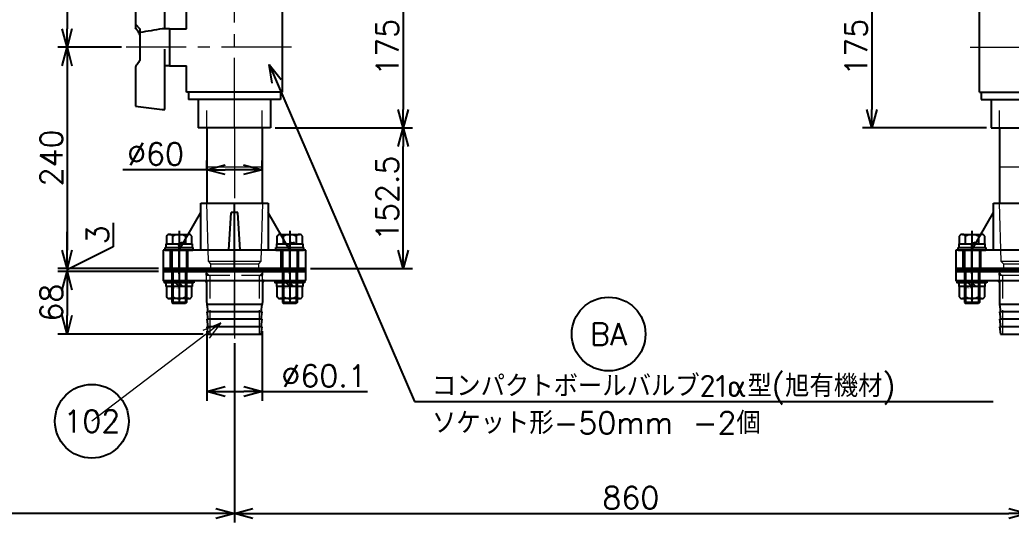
# Model space of a CAD drawing. Header units: millimetres. Extents: x -8731 to 85711, y -14522 to 31379.
# Drawn here: x 47297 to 48373, y 3425 to 3984 of the extents above; entities that cross this region are included whole.
import ezdxf
from ezdxf import colors
from ezdxf.entities.mleader import LeaderData, LeaderLine
from ezdxf.enums import TextEntityAlignment as Align
from ezdxf.math import Vec2, Vec3

# ---------------------------------------------------------------- set-up
doc = ezdxf.new("R2010")
doc.units = ezdxf.units.MM
doc.header["$LTSCALE"] = 4
doc.header["$PDMODE"] = 99
doc.header["$PDSIZE"] = 1
doc.linetypes.add('CENTER2', pattern=[28.575, 19.05, -3.175, 3.175, -3.175])
doc.linetypes.add('HIDDEN', pattern=[9.525, 6.35, -3.175])
for name, color, linetype, lineweight in [('04_HIDDEN', 2, 'HIDDEN', 13), ('05_CENTER', 4, 'CENTER2', 13), ('08_DIM', 3, 'Continuous', 13)]:
    doc.layers.add(name, color=color, linetype=linetype, lineweight=lineweight)
doc.layers.add('10_DRAFT', color=8, linetype='Continuous', lineweight=0, plot=False)
doc.styles.add('KANJI0', font='txt.shx', dxfattribs={"width": 0.9, "height": 30, "bigfont": 'bigfont'})
doc.styles.add('KSS_TXT', font='txt.shx', dxfattribs={"bigfont": 'extfont2.shx'})
doc.styles.get("Standard").update_dxf_attribs({"font": 'txt.shx', "bigfont": 'extfont2.shx'})
doc.dimstyles.new('KSS_DIM', dxfattribs={"dimscale": 3, "dimtxt": 3, "dimasz": 2.5, "dimexe": 1.25, "dimexo": 0.625, "dimtad": 1, "dimdsep": 46, "dimtxsty": 'KSS_TXT', "dimblk": 'OPEN30', "dimcen": 0, "dimazin": 2, "dimtfac": 0.75, "dimtmove": 0, "dimatfit": 3, "dimldrblk": 'OPEN30', "dimfxl": 1, "dimtolj": 1, "dimarcsym": 0})

# ---------------------------------------------------------------- blocks, each defined once
blk = doc.blocks.new('AM_BALLOON1')
at = {"transparency": 16777216}
blk.add_circle((0, 0), 5, dxfattribs=at)
blk.add_attdef('B_NUMBER', text='', height=3, dxfattribs=at).set_placement((0, 0), align=Align.MIDDLE_CENTER)
blk = doc.blocks.new('_OPEN')
at = {"color": 0, "linetype": 'ByBlock'}
for p, q in [((-1, 0.167), (0, 0)), ((0, 0), (-1, -0.167)), ((0, 0), (-1, 0))]:
    blk.add_line(p, q, dxfattribs=at)
blk = doc.blocks.new('_Open30')
at = {"color": 0, "linetype": 'ByBlock', "lineweight": -2}
for p, q in [((-1, 0.268), (0, 0)), ((0, 0), (-1, -0.268)), ((0, 0), (-1, 0))]:
    blk.add_line(p, q, dxfattribs=at)
blk = doc.blocks.new('*D1302')
at = {"layer": '08_DIM', "color": 0, "lineweight": -2, "transparency": 16777216}
for p, q in [((47574.4, 3866.3), (47723.1, 3866.3)), ((47713.1, 3733.8), (47713.1, 3846.3)), ((47612.6, 3713.8), (47723.1, 3713.8))]:
    blk.add_line(p, q, dxfattribs=at)
at = {"layer": 'Defpoints', "color": 0, "transparency": 16777216}
for p in [(47569.4, 3866.3), (47713.1, 3866.3), (47607.6, 3713.8)]:
    blk.add_point(p, dxfattribs=at)
at = {"layer": '08_DIM', "color": 0, "lineweight": -2, "transparency": 16777216, "xscale": 20, "yscale": 20, "zscale": 20}
for p, rotation in [((47713.1, 3866.3), 90), ((47713.1, 3713.8), 270)]:
    blk.add_blockref('_Open30', p, dxfattribs=dict(at, rotation=rotation))
at = {"layer": '08_DIM', "color": 0, "transparency": 16777216, "insert": (47696, 3790.1), "char_height": 24, "attachment_point": 5, "rotation": 90, "style": 'KSS_TXT'}
blk.add_mtext('\\A1;152.5', dxfattribs=at)
blk = doc.blocks.new('*D1305')
at = {"layer": '08_DIM', "color": 0, "lineweight": -2, "transparency": 16777216}
for p, q in [((47574.4, 4041.3), (47723.1, 4041.3)), ((47713.1, 4021.3), (47713.1, 3886.3)), ((47574.4, 3866.3), (47723.1, 3866.3))]:
    blk.add_line(p, q, dxfattribs=at)
at = {"layer": 'Defpoints', "color": 0, "transparency": 16777216}
for p in [(47569.4, 4041.3), (47569.4, 3866.3), (47713.1, 3866.3)]:
    blk.add_point(p, dxfattribs=at)
at = {"layer": '08_DIM', "color": 0, "lineweight": -2, "transparency": 16777216, "xscale": 20, "yscale": 20, "zscale": 20}
for p, rotation in [((47713.1, 4041.3), 90), ((47713.1, 3866.3), 270)]:
    blk.add_blockref('_Open30', p, dxfattribs=dict(at, rotation=rotation))
at = {"layer": '08_DIM', "color": 0, "transparency": 16777216, "insert": (47696, 3953.8), "char_height": 24, "attachment_point": 5, "rotation": 90, "style": 'KSS_TXT'}
blk.add_mtext('\\A1;175', dxfattribs=at)
blk = doc.blocks.new('*D1306')
at = {"layer": '08_DIM', "color": 0, "lineweight": -2, "transparency": 16777216}
for p, q in [((47500.1, 3821.7), (47500.1, 3831.1)), ((47560.1, 3821.7), (47560.1, 3831.1)), ((47500.1, 3821.1), (47409, 3821.1)), ((47540.1, 3821.1), (47520.1, 3821.1))]:
    blk.add_line(p, q, dxfattribs=at)
at = {"layer": 'Defpoints', "color": 0, "transparency": 16777216}
for p in [(47500.1, 3821.1), (47500.1, 3816.7), (47560.1, 3816.7)]:
    blk.add_point(p, dxfattribs=at)
at = {"layer": '08_DIM', "color": 0, "lineweight": -2, "transparency": 16777216, "xscale": 20, "yscale": 20, "zscale": 20, "rotation": 180}
blk.add_blockref('_Open30', (47500.1, 3821.1), dxfattribs=at)
at = {"layer": '08_DIM', "color": 0, "lineweight": -2, "transparency": 16777216, "xscale": 20, "yscale": 20, "zscale": 20}
blk.add_blockref('_Open30', (47560.1, 3821.1), dxfattribs=at)
at = {"layer": '08_DIM', "color": 0, "transparency": 16777216, "insert": (47444.6, 3838.1), "char_height": 24, "attachment_point": 5, "style": 'KSS_TXT'}
blk.add_mtext('\\A1;%%C60', dxfattribs=at)
blk = doc.blocks.new('*D1310')
at = {"layer": '08_DIM', "color": 0, "lineweight": -2, "transparency": 16777216}
for p, q in [((47447.6, 3710.8), (47338.5, 3710.8)), ((47348.5, 3690.8), (47348.5, 3662.8)), ((47496.2, 3642.8), (47338.5, 3642.8))]:
    blk.add_line(p, q, dxfattribs=at)
at = {"layer": 'Defpoints', "color": 0, "transparency": 16777216}
for p in [(47452.6, 3710.8), (47348.5, 3642.8), (47501.2, 3642.8)]:
    blk.add_point(p, dxfattribs=at)
at = {"layer": '08_DIM', "color": 0, "lineweight": -2, "transparency": 16777216, "xscale": 20, "yscale": 20, "zscale": 20}
for p, rotation in [((47348.5, 3710.8), 90), ((47348.5, 3642.8), 270)]:
    blk.add_blockref('_Open30', p, dxfattribs=dict(at, rotation=rotation))
at = {"layer": '08_DIM', "color": 0, "transparency": 16777216, "insert": (47331.5, 3676.8), "char_height": 24, "attachment_point": 5, "rotation": 90, "style": 'KSS_TXT'}
blk.add_mtext('\\A1;68', dxfattribs=at)
blk = doc.blocks.new('*D1321')
at = {"layer": '08_DIM', "color": 0, "lineweight": -2, "transparency": 16777216}
for p, q in [((48345.9, 4041.3), (48211.5, 4041.3)), ((48221.5, 4021.3), (48221.5, 3886.3)), ((48345.9, 3866.3), (48211.5, 3866.3))]:
    blk.add_line(p, q, dxfattribs=at)
at = {"layer": 'Defpoints', "color": 0, "transparency": 16777216}
for p in [(48350.9, 4041.3), (48221.5, 3866.3), (48350.9, 3866.3)]:
    blk.add_point(p, dxfattribs=at)
at = {"layer": '08_DIM', "color": 0, "lineweight": -2, "transparency": 16777216, "xscale": 20, "yscale": 20, "zscale": 20}
for p, rotation in [((48221.5, 4041.3), 90), ((48221.5, 3866.3), 270)]:
    blk.add_blockref('_Open30', p, dxfattribs=dict(at, rotation=rotation))
at = {"layer": '08_DIM', "color": 0, "transparency": 16777216, "insert": (48204.5, 3953.8), "char_height": 24, "attachment_point": 5, "rotation": 90, "style": 'KSS_TXT'}
blk.add_mtext('\\A1;175', dxfattribs=at)
blk = doc.blocks.new('*D1324')
at = {"layer": '08_DIM', "color": 0, "lineweight": -2, "transparency": 16777216}
for p, q in [((47348.5, 3733.8), (47348.5, 3753.8)), ((47398.6, 3763.5), (47398.6, 3737.5)), ((47398.6, 3737.5), (47348.5, 3712.3)), ((47447.6, 3713.8), (47338.5, 3713.8)), ((47447.6, 3710.8), (47338.5, 3710.8)), ((47348.5, 3713.8), (47348.5, 3710.8)), ((47348.5, 3690.8), (47348.5, 3670.8))]:
    blk.add_line(p, q, dxfattribs=at)
at = {"layer": 'Defpoints', "color": 0, "transparency": 16777216}
for p in [(47348.5, 3710.8), (47452.6, 3713.8), (47452.6, 3710.8)]:
    blk.add_point(p, dxfattribs=at)
at = {"layer": '08_DIM', "color": 0, "lineweight": -2, "transparency": 16777216, "xscale": 20, "yscale": 20, "zscale": 20}
for p, rotation in [((47348.5, 3713.8), 270), ((47348.5, 3710.8), 90)]:
    blk.add_blockref('_Open30', p, dxfattribs=dict(at, rotation=rotation))
at = {"layer": '08_DIM', "color": 0, "transparency": 16777216, "insert": (47381.6, 3750.5), "char_height": 24, "attachment_point": 5, "rotation": 90, "style": 'KSS_TXT'}
blk.add_mtext('\\A1;3', dxfattribs=at)
blk = doc.blocks.new('*D1325')
at = {"layer": '08_DIM', "color": 0, "lineweight": -2, "transparency": 16777216}
for p, q in [((47407.6, 3953.8), (47338.5, 3953.8)), ((47348.5, 3933.8), (47348.5, 3733.8)), ((47447.6, 3713.8), (47338.5, 3713.8))]:
    blk.add_line(p, q, dxfattribs=at)
at = {"layer": 'Defpoints', "color": 0, "transparency": 16777216}
for p in [(47412.6, 3953.8), (47348.5, 3713.8), (47452.6, 3713.8)]:
    blk.add_point(p, dxfattribs=at)
at = {"layer": '08_DIM', "color": 0, "lineweight": -2, "transparency": 16777216, "xscale": 20, "yscale": 20, "zscale": 20}
for p, rotation in [((47348.5, 3953.8), 90), ((47348.5, 3713.8), 270)]:
    blk.add_blockref('_Open30', p, dxfattribs=dict(at, rotation=rotation))
at = {"layer": '08_DIM', "color": 0, "transparency": 16777216, "insert": (47331.5, 3833.8), "char_height": 24, "attachment_point": 5, "rotation": 90, "style": 'KSS_TXT'}
blk.add_mtext('\\A1;240', dxfattribs=at)
blk = doc.blocks.new('*D1326')
at = {"layer": '08_DIM', "color": 0, "lineweight": -2, "transparency": 16777216}
for p, q in [((47343.5, 4228.8), (47358.5, 4228.8)), ((47348.5, 4208.8), (47348.5, 3973.8)), ((47407.6, 3953.8), (47338.5, 3953.8))]:
    blk.add_line(p, q, dxfattribs=at)
at = {"layer": 'Defpoints', "color": 0, "transparency": 16777216}
for p in [(47338.5, 4228.8), (47348.5, 3953.8), (47412.6, 3953.8)]:
    blk.add_point(p, dxfattribs=at)
at = {"layer": '08_DIM', "color": 0, "lineweight": -2, "transparency": 16777216, "xscale": 20, "yscale": 20, "zscale": 20}
for p, rotation in [((47348.5, 4228.8), 90), ((47348.5, 3953.8), 270)]:
    blk.add_blockref('_Open30', p, dxfattribs=dict(at, rotation=rotation))
at = {"layer": '08_DIM', "color": 0, "transparency": 16777216, "insert": (47331.5, 4091.3), "char_height": 24, "attachment_point": 5, "rotation": 90, "style": 'KSS_TXT'}
blk.add_mtext('\\A1;275', dxfattribs=at)
blk = doc.blocks.new('*D1329')
at = {"layer": '08_DIM', "color": 0, "lineweight": -2, "transparency": 16777216}
for p, q in [((47530.1, 3633.1), (47530.1, 3438.3)), ((46700.1, 3443.3), (46700.1, 3458.3)), ((47510.1, 3448.3), (46720.1, 3448.3))]:
    blk.add_line(p, q, dxfattribs=at)
at = {"layer": 'Defpoints', "color": 0, "transparency": 16777216}
for p in [(47530.1, 3638.1), (46700.1, 3448.3), (46700.1, 3438.3)]:
    blk.add_point(p, dxfattribs=at)
at = {"layer": '08_DIM', "color": 0, "lineweight": -2, "transparency": 16777216, "xscale": 20, "yscale": 20, "zscale": 20, "rotation": 180}
blk.add_blockref('_Open30', (46700.1, 3448.3), dxfattribs=at)
at = {"layer": '08_DIM', "color": 0, "lineweight": -2, "transparency": 16777216, "xscale": 20, "yscale": 20, "zscale": 20}
blk.add_blockref('_Open30', (47530.1, 3448.3), dxfattribs=at)
at = {"layer": '08_DIM', "color": 0, "transparency": 16777216, "insert": (47115.1, 3465.3), "char_height": 24, "attachment_point": 5, "style": 'KSS_TXT'}
blk.add_mtext('\\A1;830', dxfattribs=at)
blk = doc.blocks.new('*D1330')
at = {"layer": '08_DIM', "color": 0, "lineweight": -2, "transparency": 16777216}
for p, q in [((47500.1, 3645.8), (47500.1, 3570.4)), ((47560.2, 3645.8), (47560.2, 3570.4)), ((47520.1, 3580.4), (47540.2, 3580.4)), ((47560.2, 3580.4), (47674.4, 3580.4))]:
    blk.add_line(p, q, dxfattribs=at)
at = {"layer": 'Defpoints', "color": 0, "transparency": 16777216}
for p in [(47500.1, 3650.8), (47560.2, 3650.8), (47560.2, 3580.4)]:
    blk.add_point(p, dxfattribs=at)
at = {"layer": '08_DIM', "color": 0, "lineweight": -2, "transparency": 16777216, "xscale": 20, "yscale": 20, "zscale": 20, "rotation": 180}
blk.add_blockref('_Open30', (47500.1, 3580.4), dxfattribs=at)
at = {"layer": '08_DIM', "color": 0, "lineweight": -2, "transparency": 16777216, "xscale": 20, "yscale": 20, "zscale": 20}
blk.add_blockref('_Open30', (47560.2, 3580.4), dxfattribs=at)
at = {"layer": '08_DIM', "color": 0, "transparency": 16777216, "insert": (47627.3, 3597.4), "char_height": 24, "attachment_point": 5, "style": 'KSS_TXT'}
blk.add_mtext('\\A1;%%C60.1', dxfattribs=at)
blk = doc.blocks.new('*D1331')
at = {"layer": '08_DIM', "color": 0, "lineweight": -2, "transparency": 16777216}
for p, q in [((47530.1, 3633.1), (47530.1, 3438.3)), ((48390.1, 3633.1), (48390.1, 3438.3)), ((47550.1, 3448.3), (48370.1, 3448.3))]:
    blk.add_line(p, q, dxfattribs=at)
at = {"layer": 'Defpoints', "color": 0, "transparency": 16777216}
for p in [(47530.1, 3638.1), (48390.1, 3638.1), (48390.1, 3448.3)]:
    blk.add_point(p, dxfattribs=at)
at = {"layer": '08_DIM', "color": 0, "lineweight": -2, "transparency": 16777216, "xscale": 20, "yscale": 20, "zscale": 20, "rotation": 180}
blk.add_blockref('_Open30', (47530.1, 3448.3), dxfattribs=at)
at = {"layer": '08_DIM', "color": 0, "lineweight": -2, "transparency": 16777216, "xscale": 20, "yscale": 20, "zscale": 20}
blk.add_blockref('_Open30', (48390.1, 3448.3), dxfattribs=at)
at = {"layer": '08_DIM', "color": 0, "transparency": 16777216, "insert": (47960.1, 3465.3), "char_height": 24, "attachment_point": 5, "style": 'KSS_TXT'}
blk.add_mtext('\\A1;860', dxfattribs=at)
blk = doc.blocks.new('A$C73951639_1_1_1')
at = {"color": 0}
for p, q in [((10, -30.3), (10, 30.3)), ((10, 30.3), (32, 30.3)), ((32, 30.3), (36, 30.1)), ((44, 29), (36, 30.1)), ((36, 30.1), (36, -30)), ((52, 29), (44, 30.1)), ((44, 30.1), (44, -30)), ((60, 29), (52, 30.1)), ((52, 30.1), (52, -30)), ((68, 29), (60, 30.1)), ((60, 30.1), (60, -30)), ((68, -28.9), (68, 29)), ((10, -30.3), (32, -30.3)), ((32, -30.3), (36, -30)), ((36, -30), (44, -28.9)), ((44, -30), (52, -28.9)), ((52, -30), (60, -28.9)), ((60, -30), (68, -28.9))]:
    blk.add_line(p, q, dxfattribs=at)
blk.add_lwpolyline([(10, 77.5), (0, 77.5), (0, -77.5), (10, -77.5)], close=True, dxfattribs=at)
at = {"color": 3}
for points in [[(4, 30.3), (2, 30.3), (4, 28.3), (4, 28.3)], [(10, 30.3), (12, 30.3), (10, 32.3), (10, 32.3)], [(4, -30.3), (2, -30.3), (4, -28.3), (4, -28.3)], [(10, -30.3), (12, -30.3), (10, -32.3), (10, -32.3)]]:
    blk.add_lwpolyline(points, close=True, dxfattribs=at)
at = {"layer": '04_HIDDEN'}
for p, q in [((10, 30.3), (0, 30.3)), ((4, -30.3), (4, 30.3)), ((4, 26.8), (68, 26.8)), ((10, -30.3), (0, -30.3)), ((4, -26.8), (68, -26.8))]:
    blk.add_line(p, q, dxfattribs=at)
at = {"layer": '05_CENTER'}
for p, q in [((-8, 60), (18, 60)), ((0, 0), (72.7, 0)), ((68, 0), (10, 0)), ((-8, -60), (18, -60))]:
    blk.add_line(p, q, dxfattribs=at)
blk = doc.blocks.new('A$C4CA70B29_1_1_1')
h = blk.add_hatch()
h.set_pattern_fill('_USER', color=3, scale=2, pattern_type=0)
h.set_pattern_definition([(0, (-6784.6076, -8968.539), (0, 2), [])])
h.paths.add_polyline_path([(0, 77.5), (-3, 77.5), (-3, -77.5), (0, -77.5)])
at = {"color": 3}
blk.add_lwpolyline([(0, 77.5), (-3, 77.5), (-3, -77.5), (0, -77.5)], close=True, dxfattribs=at)
blk = doc.blocks.new('M16Nza_1_1_1')
at = {"color": 0}
for p, q in [((-13.9, 17.7), (-13.9, 6.6)), ((-10.4, 19.6), (10.4, 19.6)), ((-6.9, 6.6), (-6.9, 17.7)), ((6.9, 17.7), (6.9, 6.6)), ((13.9, 6.6), (13.9, 17.7)), ((-14, 2.6), (-14, 6.6)), ((-14, 6.6), (14, 6.6)), ((-4, 6.6), (0, 2.6)), ((0, 6.6), (4, 2.6)), ((14, 6.6), (14, 2.6))]:
    blk.add_line(p, q, dxfattribs=at)
at = {"color": 0, "linetype": 'CENTER2'}
blk.add_line((0, 0), (0, 19.6), dxfattribs=at)
at = {"color": 0}
blk.add_lwpolyline([(-16, 2.6), (16, 2.6), (16, 0), (-16, 0)], close=True, dxfattribs=at)
for centre, radius, start, end in [((-10.4, 15.4), 4.16, 33.626, 146.374), ((0, 5.7), 13.8, 60, 120), ((10.4, 15.4), 4.16, 33.626, 146.374)]:
    blk.add_arc(centre, radius, start, end, dxfattribs=at)
at = {"layer": '10_DRAFT', "style": 'KANJI0', "width": 0.82}
blk.add_text('Ｍ１６', height=1.71, dxfattribs=at).set_placement((0.4, 6.8))
blk = doc.blocks.new('A$C598F6B99_1_1')
at = {"color": 0}
for p, q in [((-13.9, 15.1), (-13.9, 7)), ((-10.4, 17), (10.4, 17)), ((-6.9, 7), (-6.9, 15.1)), ((6.9, 15.1), (6.9, 7)), ((13.8, 7), (13.8, 15.1)), ((-15, 0), (-15, 3)), ((-15, 3), (15, 3)), ((-15, 0), (15, 0)), ((-14, 3), (-14, 7)), ((-14, 7), (14, 7)), ((-8, 0), (-8, -56.9)), ((0.7, 3), (-0.7, 7)), ((8, 0), (8, -56.9)), ((14, 7), (14, 3)), ((15, 3), (15, 0)), ((8, -22), (-8, -22)), ((-6.9, -22), (-6.9, -58)), ((6.9, -22), (6.9, -58)), ((8, -56.9), (-8, -56.9)), ((-8, -56.9), (-6.9, -58)), ((6.9, -58), (-6.9, -58)), ((8, -56.9), (6.9, -58))]:
    blk.add_line(p, q, dxfattribs=at)
at = {"color": 0, "linetype": 'CENTER2'}
blk.add_line((0, 20.9), (0, -61), dxfattribs=at)
at = {"color": 0}
for centre, radius, start, end in [((-10.4, 12.8), 4.16, 33.626, 146.374), ((0, 3.1), 13.8, 60, 120), ((10.4, 12.8), 4.16, 33.626, 146.374)]:
    blk.add_arc(centre, radius, start, end, dxfattribs=at)
at = {"layer": '10_DRAFT', "style": 'KANJI0', "width": 0.82}
blk.add_text('M16x65', height=1, dxfattribs=at).set_placement((0.4, 7.5))
blk = doc.blocks.new('TSフランジ-JIS10K-50mmb_1')
at = {"color": 0}
for p, q in [((-36.5, 71), (36.5, 71)), ((-36.5, 20), (-36.5, 71)), ((36.5, 71), (36.5, 20)), ((-60, 20), (-36.5, 60.7)), ((-6, 20), (-3.5, 60.7)), ((3.5, 60.7), (-3.5, 60.7)), ((6, 20), (3.5, 60.7)), ((60, 20), (36.5, 60.7)), ((77.5, 20), (-77.5, 20)), ((-77.5, 20), (-77.5, 0)), ((77.5, 0), (77.5, 20)), ((-77.5, 0), (77.5, 0))]:
    blk.add_line(p, q, dxfattribs=at)
at = {"color": 0, "linetype": 'CENTER2'}
for p, q in [((0, 0), (0, 71)), ((-60, -5.6), (-60, 25.3)), ((60, -5.6), (60, 25.3))]:
    blk.add_line(p, q, dxfattribs=at)
at = {"color": 0, "linetype": 'HIDDEN'}
for p, q in [((-69.5, 0), (-69.5, 20)), ((-50.5, 0), (-50.5, 20)), ((50.5, 0), (50.5, 20)), ((69.5, 0), (69.5, 20))]:
    blk.add_line(p, q, dxfattribs=at)
at = {"layer": '10_DRAFT'}
for p, q in [((-30.4, 71), (-28.7, 8)), ((30.4, 71), (28.7, 8)), ((-28.7, 8), (28.7, 8)), ((-28.7, 8), (-26, 5)), ((-26, 5), (-26, 0)), ((-26, 5), (26, 5)), ((28.7, 8), (26, 5)), ((26, 5), (26, 0))]:
    blk.add_line(p, q, dxfattribs=at)
blk = doc.blocks.new('A$C3D25287D_1_1_1')
for p, q in [((0, 30), (81.5, 30)), ((0, -30), (81.5, -30))]:
    blk.add_line(p, q)
at = {"layer": '05_CENTER'}
blk.add_line((0, 0), (136.5, 0), dxfattribs=at)
at = {"color": 4, "rotation": 90}
blk.add_blockref('TSフランジ-JIS10K-50mmb_1', (152.5, 0), dxfattribs=at)
for name in ['A$C73951639_1_1_1', 'A$C4CA70B29_1_1_1']:
    blk.add_blockref(name, (155.5, 0))
for name, p, rotation in [('M16Nza_1_1_1', (165.5, 60), 270), ('A$C598F6B99_1_1', (132.5, 60), 90), ('A$C598F6B99_1_1', (132.5, -60), 90), ('M16Nza_1_1_1', (165.5, -60), 270)]:
    blk.add_blockref(name, p, dxfattribs=dict(rotation=rotation))
blk = doc.blocks.new('コンパクトボールバルブ27型-ソケット形-50mma_1_1_1')
at = {"color": 0}
for p, q in [((-67.5, 78.5), (-63.7, 107.5)), ((-63.7, 107.5), (-21.3, 107.5)), ((-25, 107.5), (-20, 102.5)), ((-20, 102.5), (13.5, 102.5)), ((21.3, 107.5), (63.7, 107.5)), ((63.7, 107.5), (67.5, 78.5)), ((-67.5, 78.5), (-67.5, 75.5)), ((-20, 75.5), (-67.5, 75.5)), ((-20, 70.5), (-20, 78.5)), ((67.5, 75.5), (2.1, 75.5)), ((20, 70.5), (20, 75.5)), ((67.5, 78.5), (67.5, 75.5)), ((-20, 70.5), (-20, 52)), ((-20, 70.5), (20, 70.5)), ((20, 70.5), (20, 52)), ((-56.5, -50), (-56.5, 50)), ((-48.5, 50), (-56.5, 50)), ((-20, 52), (-48.5, 52)), ((-48.5, -52), (-48.5, 52)), ((48.5, 52), (20, 52)), ((48.5, -52), (48.5, 52)), ((48.5, 50), (56.5, 50)), ((56.5, -50), (56.5, 50)), ((-87.5, -39.2), (-87.5, 39.2)), ((-56.5, 39.2), (-87.5, 39.2)), ((56.5, 39.2), (87.5, 39.2)), ((87.5, -39.2), (87.5, 39.2)), ((-56.5, -39.2), (-87.5, -39.2)), ((56.5, -39.2), (87.5, -39.2)), ((-48.5, -50), (-56.5, -50)), ((48.5, -52), (-48.5, -52)), ((48.5, -50), (56.5, -50))]:
    blk.add_line(p, q, dxfattribs=at)
for points in [[(-13.5, 102.5), (-14.9, 103.2), (-17.5, 104.8), (-20.1, 106.6), (-21.3, 107.5)], [(13.5, 102.5), (14.9, 103.2), (17.5, 104.8), (20.1, 106.6), (21.3, 107.5)]]:
    blk.add_open_spline(points, degree=3, knots=[0, 0, 0, 0, 0.500213, 1, 1, 1, 1], dxfattribs=at)
blk.add_open_spline([(-20, 78.5), (-18.7, 86.5), (-17.4, 94.5), (-16.1, 102.5)], degree=3, dxfattribs=at)
at = {"layer": '05_CENTER', "color": 0}
for p, q in [((0, -62), (0, 117.5)), ((87.5, 0), (-87.5, 0))]:
    blk.add_line(p, q, dxfattribs=at)
at = {"layer": '10_DRAFT'}
for p, q in [((-87.5, 30), (-68.6, 30)), ((87.5, 30), (68.6, 30)), ((-87.5, -30), (-68.6, -30)), ((87.5, -30), (68.6, -30))]:
    blk.add_line(p, q, dxfattribs=at)
blk = doc.blocks.new('A$C3C656437_1_1_1')
at = {"layer": '10_DRAFT'}
for p, q in [((680, 1515), (620, 1515)), ((1540, 1515), (1480, 1515))]:
    blk.add_line(p, q, dxfattribs=at)
at = {"color": 4, "xscale": -1, "rotation": 90}
blk.add_blockref('コンパクトボールバルブ27型-ソケット形-50mma_1_1_1', (650, 1645), dxfattribs=at)
at = {"color": 4, "rotation": 270}
blk.add_blockref('コンパクトボールバルブ27型-ソケット形-50mma_1_1_1', (1510, 1645), dxfattribs=at)
at = {"rotation": 270}
for p in [(650, 1557.5), (1510, 1557.5)]:
    blk.add_blockref('A$C3D25287D_1_1_1', p, dxfattribs=at)

msp = doc.modelspace()

# ---------------------------------------------------------------- block references
msp.add_blockref('A$C3C656437_1_1_1', (46880.13809, 2308.81075))

# ---------------------------------------------------------------- dimensions: what is measured, and where the dimension line sits
at = {"layer": '08_DIM', "color": 1}
dim = msp.add_linear_dim(base=(47348.51592, 3953.81075), p1=(47338.51592, 4228.81075), p2=(47412.63809, 3953.81075), angle=270, dimstyle='KSS_DIM', override={"dimscale": 8}, dxfattribs=at)
dim.commit()
dim.dimension.update_dxf_attribs({"geometry": '*D1326', "text_midpoint": (47331.49925, 4091.31075)})
at = {"layer": '08_DIM'}
for base, p1, p2, override, picture, middle in [((47713.05631, 3866.31075), (47569.38809, 4041.31075), (47569.38809, 3866.31075), {"dimscale": 8, "dimarcsym": 1}, '*D1305', (47696.03964, 3953.81075)), ((48221.51593, 3866.31075), (48350.88809, 4041.31075), (48350.88809, 3866.31075), {"dimscale": 8, "dimarcsym": 1}, '*D1321', (48204.49927, 3953.81075)), ((47348.51592, 3713.81075), (47412.63809, 3953.81075), (47452.63809, 3713.81075), {"dimscale": 8}, '*D1325', (47331.51592, 3833.81075)), ((47713.05631, 3866.31075), (47607.63809, 3713.81075), (47569.38809, 3866.31075), {"dimscale": 8, "dimarcsym": 1}, '*D1302', (47696.02297, 3790.06075)), ((47348.51592, 3642.81075), (47452.63809, 3710.81075), (47501.18809, 3642.81075), {"dimscale": 8}, '*D1310', (47331.51592, 3676.81075))]:
    dim = msp.add_linear_dim(base=base, p1=p1, p2=p2, angle=270, dimstyle='KSS_DIM', override=override, dxfattribs=at)
    dim.commit()
    dim.dimension.update_dxf_attribs({"geometry": picture, "text_midpoint": middle})
for base, p1, p2, picture, middle in [((47500.13809, 3821.09631), (47560.13809, 3816.66511), (47500.13809, 3816.66511), '*D1306', (47444.55476, 3838.09631)), ((47560.18809, 3580.40125), (47500.08809, 3650.81075), (47560.18809, 3650.81075), '*D1330', (47627.27142, 3597.40125))]:
    dim = msp.add_linear_dim(base=base, p1=p1, p2=p2, text='%%C<>', dimstyle='KSS_DIM', override={"dimscale": 8}, dxfattribs=at)
    dim.commit()
    dim.dimension.update_dxf_attribs({"geometry": picture, "text_midpoint": middle})
dim = msp.add_linear_dim(base=(47348.51592, 3710.81075), p1=(47452.63809, 3713.81075), p2=(47452.63809, 3710.81075), angle=270, dimstyle='KSS_DIM', override={"dimscale": 8, "dimtmove": 1}, dxfattribs=at)
dim.commit()
dim.dimension.update_dxf_attribs({"geometry": '*D1324', "text_midpoint": (47398.56057, 3742.48068), "dimtype": 160})
for base, p2, picture, middle in [((46700.1381, 3448.33101), (46700.1381, 3438.33101), '*D1329', (47115.1381, 3465.33101)), ((48390.13809, 3448.33101), (48390.13809, 3638.0903), '*D1331', (47960.13809, 3465.33101))]:
    dim = msp.add_linear_dim(base=base, p1=(47530.13809, 3638.0903), p2=p2, dimstyle='KSS_DIM', override={"dimscale": 8}, dxfattribs=at)
    dim.commit()
    dim.dimension.update_dxf_attribs({"geometry": picture, "text_midpoint": middle})

# ---------------------------------------------------------------- leaders
ml = msp.add_multileader_block('Standard', dxfattribs=at)
ml.set_content('AM_BALLOON1', color=256, scale=15)
ml.set_attribute('B_NUMBER', 'D', width=0)
ml.set_leader_properties(color=256, linetype='ByLayer', lineweight=-1)
ml.set_arrow_properties(name='OPEN')
ml.build(insert=Vec2(0, 0))
ml.multileader.update_dxf_attribs({"leader_type": 0, "has_dogleg": 0, "text_right_attachment_type": 6, "dogleg_length": 0, "arrow_head_size": 30, "scale": 15, "block_connection_type": 1})
ctx = ml.context
ctx.base_point, ctx.scale, ctx.char_height, ctx.arrow_head_size, ctx.landing_gap_size, ctx.plane_origin = Vec3(71378.15101, 6803.23474), 15, 60, 30, 30, Vec3(71378.15101, 6803.23474)
ctx.right_attachment, ctx.attachment_type = 6, 1
notes = []
notes.append((ctx, [(0, (0, 0, 0), (0, 0), (1, 0), 1, [])]))
ctx.block.insert = Vec3(71378.15101, 6803.23474)
ml = msp.add_multileader_block('Standard', dxfattribs=at)
ml.set_content('AM_BALLOON1', color=256, scale=8)
ml.set_attribute('B_NUMBER', 'BC', width=0)
ml.set_leader_properties(color=256, linetype='ByLayer', lineweight=-1)
ml.set_arrow_properties(name='OPEN')
ml.build(insert=Vec2(0, 0))
ml.multileader.update_dxf_attribs({"leader_type": 0, "has_dogleg": 0, "text_right_attachment_type": 6, "dogleg_length": 0, "arrow_head_size": 16, "scale": 8, "block_connection_type": 1})
ctx = ml.context
ctx.base_point, ctx.scale, ctx.char_height, ctx.arrow_head_size, ctx.landing_gap_size, ctx.plane_origin = Vec3(49608.5399, 4409.8042), 8, 32, 16, 16, Vec3(49608.5399, 4409.8042)
ctx.right_attachment, ctx.attachment_type = 6, 1
notes.append((ctx, [(0, (0, 0, 0), (0, 0), (1, 0), 1, [])]))
ctx.block.insert = Vec3(49608.5399, 4409.8042)
ml = msp.add_multileader_block('Standard', dxfattribs=at)
ml.set_content('AM_BALLOON1', color=256, scale=8)
ml.set_attribute('B_NUMBER', 'AS', width=0)
ml.set_leader_properties(color=256, linetype='ByLayer', lineweight=-1)
ml.set_arrow_properties(name='OPEN')
ml.build(insert=Vec2(0, 0))
ml.multileader.update_dxf_attribs({"leader_type": 0, "has_dogleg": 0, "text_right_attachment_type": 6, "dogleg_length": 0, "arrow_head_size": 16, "scale": 8, "block_connection_type": 1})
ctx = ml.context
ctx.base_point, ctx.scale, ctx.char_height, ctx.arrow_head_size, ctx.landing_gap_size, ctx.plane_origin = Vec3(49369.09934, 4301.67194), 8, 32, 16, 16, Vec3(49369.09934, 4301.67194)
ctx.right_attachment, ctx.attachment_type = 6, 1
notes.append((ctx, [(0, (0, 0, 0), (0, 0), (1, 0), 1, [])]))
ctx.block.insert = Vec3(49369.09934, 4301.67194)
ml = msp.add_multileader_block('Standard', dxfattribs=at)
ml.set_content('AM_BALLOON1', color=256, scale=8)
ml.set_attribute('B_NUMBER', 'BE', width=0)
ml.set_leader_properties(color=256, linetype='ByLayer', lineweight=-1)
ml.set_arrow_properties(name='OPEN')
ml.build(insert=Vec2(0, 0))
ml.multileader.update_dxf_attribs({"leader_type": 0, "has_dogleg": 0, "text_right_attachment_type": 6, "dogleg_length": 0, "arrow_head_size": 16, "scale": 8, "block_connection_type": 1})
ctx = ml.context
ctx.base_point, ctx.scale, ctx.char_height, ctx.arrow_head_size, ctx.landing_gap_size, ctx.plane_origin = Vec3(49372.90878, 4160.77942), 8, 32, 16, 16, Vec3(49372.90878, 4160.77942)
ctx.right_attachment, ctx.attachment_type = 6, 1
notes.append((ctx, [(0, (0, 0, 0), (0, 0), (1, 0), 1, [])]))
ctx.block.insert = Vec3(49372.90878, 4160.77942)
at = {"layer": '08_DIM', "color": 4}
ml = msp.add_multileader_mtext('Standard', dxfattribs=at)
ml.set_content('コンパクトボールバルブ21α型(旭有機材)\\Pソケット形-50mm -2個', color=4)
ml.set_leader_properties()
ml.set_arrow_properties(name='OPEN30')
ml.build(insert=Vec2(0, 0))
ml.multileader.update_dxf_attribs({"text_left_attachment_type": 6, "text_right_attachment_type": 6, "dogleg_length": 0.36, "arrow_head_size": 20, "scale": 8})
ctx = ml.context
ctx.base_point, ctx.scale, ctx.char_height, ctx.arrow_head_size, ctx.landing_gap_size, ctx.plane_origin = Vec3(47728.34451, 3569.69098), 8, 24, 20, 16, Vec3(48313.19098, 2154.54722)
ctx.left_attachment, ctx.right_attachment = 6, 6
notes.append((ctx, [(0, (1, 1, 0), (47725.46451, 3569.69098), (1, 0), 2.88, [(0, [(47567.92007, 3935.26886)], 0, [])])]))
ctx.mtext.insert, ctx.mtext.flow_direction = Vec3(47744.34451, 3598.49098), 5
at = {"layer": '08_DIM'}
ml = msp.add_multileader_block('Standard', dxfattribs=at)
ml.set_content('AM_BALLOON1', color=256, scale=8)
ml.set_attribute('B_NUMBER', 'AX', width=0)
ml.set_leader_properties(color=256, linetype='ByLayer', lineweight=-1)
ml.set_arrow_properties(name='OPEN')
ml.build(insert=Vec2(0, 0))
ml.multileader.update_dxf_attribs({"leader_type": 0, "has_dogleg": 0, "text_right_attachment_type": 6, "dogleg_length": 0, "arrow_head_size": 16, "scale": 8, "block_connection_type": 1})
ctx = ml.context
ctx.base_point, ctx.scale, ctx.char_height, ctx.arrow_head_size, ctx.landing_gap_size, ctx.plane_origin = Vec3(48710.5031, 3852.58785), 8, 32, 16, 16, Vec3(48710.5031, 3852.58785)
ctx.right_attachment, ctx.attachment_type = 6, 1
notes.append((ctx, [(0, (0, 0, 0), (0, 0), (1, 0), 1, [])]))
ctx.block.insert = Vec3(48710.5031, 3852.58785)
ml = msp.add_multileader_block('Standard', dxfattribs=at)
ml.set_content('AM_BALLOON1', color=256, scale=8)
ml.set_attribute('B_NUMBER', 'BA', width=0)
ml.set_leader_properties(color=256, linetype='ByLayer', lineweight=-1)
ml.set_arrow_properties(name='OPEN')
ml.build(insert=Vec2(0, 0))
ml.multileader.update_dxf_attribs({"leader_type": 0, "has_dogleg": 0, "text_right_attachment_type": 6, "dogleg_length": 0, "arrow_head_size": 16, "scale": 8, "block_connection_type": 1})
ctx = ml.context
ctx.base_point, ctx.scale, ctx.char_height, ctx.arrow_head_size, ctx.landing_gap_size, ctx.plane_origin = Vec3(47936.00164, 3642.76906), 8, 32, 16, 16, Vec3(47936.00164, 3642.76906)
ctx.right_attachment, ctx.attachment_type = 6, 1
notes.append((ctx, [(0, (0, 0, 0), (0, 0), (1, 0), 1, [])]))
ctx.block.insert = Vec3(47936.00164, 3642.76906)
ml = msp.add_multileader_block('Standard', dxfattribs=at)
ml.set_content('AM_BALLOON1', color=256, scale=15)
ml.set_attribute('B_NUMBER', 'A', width=0)
ml.set_leader_properties(color=256, linetype='ByLayer', lineweight=-1)
ml.set_arrow_properties(name='OPEN')
ml.build(insert=Vec2(0, 0))
ml.multileader.update_dxf_attribs({"leader_type": 0, "has_dogleg": 0, "text_right_attachment_type": 6, "dogleg_length": 0, "arrow_head_size": 30, "scale": 15, "block_connection_type": 1})
ctx = ml.context
ctx.base_point, ctx.scale, ctx.char_height, ctx.arrow_head_size, ctx.landing_gap_size, ctx.plane_origin = Vec3(74152.51725, 3585.67818), 15, 60, 30, 30, Vec3(74152.51725, 3585.67818)
ctx.right_attachment, ctx.attachment_type = 6, 1
notes.append((ctx, [(0, (0, 0, 0), (0, 0), (1, 0), 1, [])]))
ctx.block.insert = Vec3(74152.51725, 3585.67818)
ml = msp.add_multileader_block('Standard', dxfattribs=at)
ml.set_content('AM_BALLOON1', color=256, scale=8)
ml.set_attribute('B_NUMBER', '102', width=0)
ml.set_leader_properties(color=256, linetype='ByLayer', lineweight=-1)
ml.set_arrow_properties(name='OPEN30')
ml.build(insert=Vec2(0, 0))
ml.multileader.update_dxf_attribs({"has_dogleg": 0, "text_right_attachment_type": 6, "dogleg_length": 0, "arrow_head_size": 20, "scale": 8, "block_connection_type": 1})
ctx = ml.context
ctx.base_point, ctx.scale, ctx.char_height, ctx.arrow_head_size, ctx.landing_gap_size, ctx.plane_origin = Vec3(47375.39885, 3548.21953), 8, 32, 20, 16, Vec3(47452.83591, 3609.47616)
ctx.right_attachment, ctx.attachment_type = 6, 1
notes.append((ctx, [(0, (1, 1, 0), (47375.39885, 3548.21953), (-1, 0), 0, [(0, [(47515.29397, 3654.91751)], 0, [])])]))
ctx.block.insert = Vec3(47375.39885, 3548.21953)
ml = msp.add_multileader_block('Standard', dxfattribs=at)
ml.set_content('AM_BALLOON1', color=256, scale=8)
ml.set_attribute('B_NUMBER', 'AZ', width=0)
ml.set_leader_properties(color=256, linetype='ByLayer', lineweight=-1)
ml.set_arrow_properties(name='OPEN')
ml.build(insert=Vec2(0, 0))
ml.multileader.update_dxf_attribs({"leader_type": 0, "has_dogleg": 0, "text_right_attachment_type": 6, "dogleg_length": 0, "arrow_head_size": 16, "scale": 8, "block_connection_type": 1})
ctx = ml.context
ctx.base_point, ctx.scale, ctx.char_height, ctx.arrow_head_size, ctx.landing_gap_size, ctx.plane_origin = Vec3(48705.59317, 3577.18296), 8, 32, 16, 16, Vec3(48705.59317, 3577.18296)
ctx.right_attachment, ctx.attachment_type = 6, 1
notes.append((ctx, [(0, (0, 0, 0), (0, 0), (1, 0), 1, [])]))
ctx.block.insert = Vec3(48705.59317, 3577.18296)
for ctx, leaders in notes:
    for number, flags, end, landing, length, lines in leaders:
        leader = LeaderData()
        leader.index, (leader.has_last_leader_line, leader.has_dogleg_vector, leader.attachment_direction) = number, flags
        leader.last_leader_point, leader.dogleg_vector, leader.dogleg_length = Vec3(end), Vec3(landing), length
        for number, points, colour, breaks in lines:
            line = LeaderLine()
            line.index, line.vertices, line.color, line.breaks = number, Vec3.list(points), colors.encode_raw_color(colour), breaks
            leader.lines.append(line)
        ctx.leaders.append(leader)

doc.saveas('drawing.dxf')
